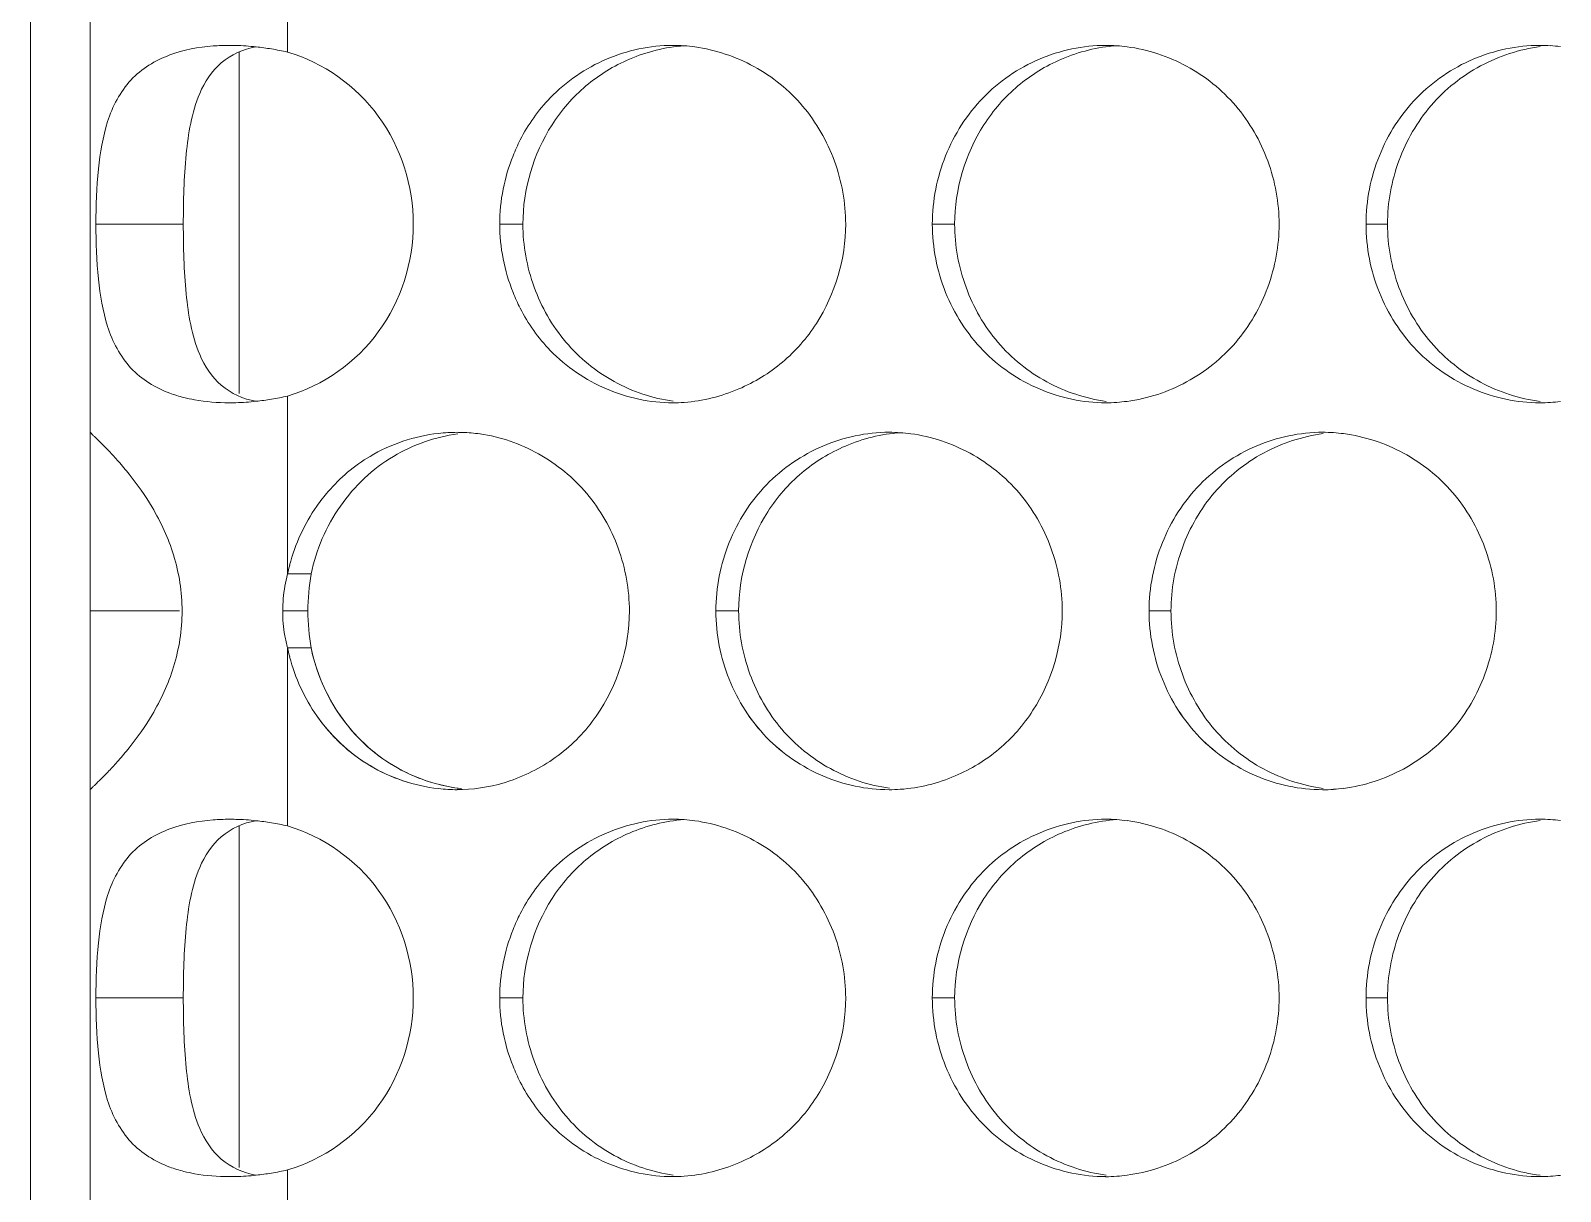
# Model space of a CAD drawing. Header units: millimetres. Extents: x 1177 to 4147, y 93 to 2194.
# Drawn here: x 1597.49 to 1623.17, y 1726.08 to 1745.56 of the extents above; entities that cross this region are included whole.
import ezdxf

# ---------------------------------------------------------------- set-up
doc = ezdxf.new("R2010")
doc.units = ezdxf.units.MM
doc.header["$LTSCALE"] = 0.1
doc.layers.get('0').update_dxf_attribs({"lineweight": 13})
doc.layers.add('标注', color=251, linetype='Continuous', lineweight=9)

msp = doc.modelspace()

# ---------------------------------------------------------------- linework, layer by layer
for p, q in [((1597.49, 1344.895), (1597.49, 1918.895)), ((1598.49, 1647.885), (1598.49, 1875.712)), ((1601.804, 1745.2), (1601.804, 1748.187)), ((1601.804, 1745.2), (1601.804, 1748.187)), ((1601.804, 1736.438), (1601.804, 1739.426)), ((1601.804, 1736.439), (1601.804, 1739.426)), ((1601.804, 1732.21), (1601.804, 1735.197)), ((1601.804, 1732.21), (1601.804, 1735.197)), ((1601.804, 1723.449), (1601.804, 1726.436)), ((1601.804, 1723.449), (1601.804, 1726.435))]:
    msp.add_line(p, q)
at = {"layer": '标注'}
for p, q in [((1598.49, 1738.818), (1598.49, 1745.808)), ((1600.99, 1745.2), (1600.99, 1739.467)), ((1600.054, 1742.313), (1598.586, 1742.313)), ((1605.754, 1742.313), (1605.365, 1742.313)), ((1605.754, 1742.313), (1605.365, 1742.313)), ((1613.002, 1742.313), (1612.627, 1742.313)), ((1620.268, 1742.313), (1619.907, 1742.313)), ((1598.49, 1738.818), (1598.49, 1732.818)), ((1602.199, 1736.439), (1601.804, 1736.439)), ((1602.199, 1736.439), (1601.804, 1736.439)), ((1599.99, 1735.818), (1598.49, 1735.818)), ((1599.99, 1735.818), (1598.49, 1735.818)), ((1602.145, 1735.818), (1601.723, 1735.818)), ((1602.145, 1735.818), (1601.723, 1735.818)), ((1609.376, 1735.818), (1608.994, 1735.818)), ((1609.376, 1735.818), (1608.994, 1735.818)), ((1616.633, 1735.818), (1616.265, 1735.818)), ((1616.633, 1735.818), (1616.265, 1735.818)), ((1602.199, 1735.197), (1601.804, 1735.197)), ((1602.199, 1735.197), (1601.804, 1735.197)), ((1598.49, 1725.827), (1598.49, 1732.818)), ((1600.99, 1732.21), (1600.99, 1726.477)), ((1600.054, 1729.323), (1598.586, 1729.323)), ((1605.754, 1729.323), (1605.365, 1729.323)), ((1605.754, 1729.323), (1605.365, 1729.323)), ((1613.002, 1729.323), (1612.627, 1729.323)), ((1620.268, 1729.323), (1619.907, 1729.323))]:
    msp.add_line(p, q, dxfattribs=at)
for centre, radius, start, end in [((1600.787, 1740.745), 4.569, 80.5968, 83.849), ((1600.764, 1740.604), 4.712, 77.2525, 80.6025), ((1608.267, 1742.623), 2.69, 85.8545, 89.9907), ((1608.267, 1742.623), 2.69, 85.8545, 89.9907), ((1608.263, 1742.559), 2.754, 82.091, 85.8551), ((1608.263, 1742.559), 2.754, 82.091, 85.8551), ((1615.536, 1742.611), 2.702, 86.0214, 89.9914), ((1615.532, 1742.55), 2.763, 82.4057, 86.0221), ((1622.823, 1742.6), 2.713, 86.1865, 89.9921), ((1622.819, 1742.541), 2.773, 82.7173, 86.1871), ((1600.787, 1743.881), 4.569, 276.151, 279.4032), ((1600.764, 1744.022), 4.712, 279.3975, 282.7475), ((1608.267, 1742.003), 2.69, 270.0093, 274.1455), ((1608.267, 1742.003), 2.69, 270.0093, 274.1455), ((1615.536, 1742.015), 2.702, 270.0086, 273.9786), ((1615.532, 1742.076), 2.763, 273.9779, 277.5943), ((1622.823, 1742.026), 2.713, 270.0079, 273.8135), ((1622.819, 1742.086), 2.773, 273.8129, 277.2827), ((1604.65, 1736.015), 2.802, 90.0177, 96.4449), ((1604.65, 1736.015), 2.802, 90.0177, 96.4449), ((1604.649, 1736.07), 2.747, 88.1301, 90.0018), ((1604.649, 1736.07), 2.747, 88.1301, 90.0018), ((1604.651, 1736.115), 2.702, 81.8471, 88.1347), ((1604.651, 1736.115), 2.702, 81.8471, 88.1347), ((1611.9, 1736.122), 2.696, 85.9382, 89.991), ((1611.9, 1736.122), 2.696, 85.9382, 89.991), ((1611.895, 1736.059), 2.759, 82.2487, 85.9388), ((1611.895, 1736.059), 2.759, 82.2487, 85.9388), ((1619.177, 1736.11), 2.708, 86.1042, 89.9918), ((1619.177, 1736.11), 2.708, 86.1042, 89.9918), ((1619.173, 1736.05), 2.768, 82.5618, 86.1048), ((1619.173, 1736.05), 2.768, 82.5618, 86.1048), ((1604.723, 1735.842), 2.979, 165.4586, 168.4449), ((1604.723, 1735.842), 2.979, 165.4586, 168.4449), ((1604.167, 1735.815), 2.444, 165.1989, 175.0623), ((1604.167, 1735.815), 2.444, 165.1989, 175.0623), ((1605.733, 1735.819), 3.588, 170.0517, 180.0201), ((1605.733, 1735.819), 3.588, 170.0517, 180.0201), ((1604.141, 1735.818), 2.418, 175.0848, 179.9974), ((1604.141, 1735.818), 2.418, 175.0848, 179.9974), ((1604.15, 1735.819), 2.428, 180.0174, 189.8517), ((1604.15, 1735.819), 2.428, 180.0174, 189.8517), ((1605.733, 1735.817), 3.588, 179.9799, 189.9483), ((1605.733, 1735.817), 3.588, 179.9799, 189.9483), ((1604.173, 1735.823), 2.451, 189.8577, 194.7995), ((1604.173, 1735.823), 2.451, 189.8577, 194.7995), ((1604.723, 1735.794), 2.979, 191.5551, 194.5414), ((1604.723, 1735.794), 2.979, 191.5551, 194.5414), ((1604.65, 1735.62), 2.802, 263.5551, 269.9823), ((1604.65, 1735.62), 2.802, 263.5551, 269.9823), ((1604.649, 1735.566), 2.747, 269.9982, 271.8699), ((1604.649, 1735.566), 2.747, 269.9982, 271.8699), ((1611.9, 1735.514), 2.696, 270.009, 274.0618), ((1611.9, 1735.514), 2.696, 270.009, 274.0618), ((1619.177, 1735.525), 2.708, 270.0082, 273.8958), ((1619.177, 1735.525), 2.708, 270.0082, 273.8958), ((1619.173, 1735.586), 2.768, 273.8952, 277.4382), ((1619.173, 1735.586), 2.768, 273.8952, 277.4382), ((1600.787, 1727.755), 4.569, 80.5968, 83.849), ((1600.764, 1727.614), 4.712, 77.2525, 80.6025), ((1608.267, 1729.633), 2.69, 85.8545, 89.9907), ((1608.267, 1729.633), 2.69, 85.8545, 89.9907), ((1608.263, 1729.569), 2.754, 82.091, 85.8551), ((1608.263, 1729.569), 2.754, 82.091, 85.8551), ((1615.536, 1729.621), 2.702, 86.0214, 89.9914), ((1615.532, 1729.559), 2.763, 82.4057, 86.0221), ((1622.823, 1729.61), 2.713, 86.1865, 89.9921), ((1622.819, 1729.55), 2.773, 82.7173, 86.1871), ((1600.787, 1730.89), 4.569, 276.151, 279.4032), ((1600.764, 1731.031), 4.712, 279.3975, 282.7475), ((1608.267, 1729.013), 2.69, 270.0093, 274.1455), ((1608.267, 1729.013), 2.69, 270.0093, 274.1455), ((1615.536, 1729.024), 2.702, 270.0086, 273.9786), ((1615.532, 1729.086), 2.763, 273.9779, 277.5943), ((1622.823, 1729.036), 2.713, 270.0079, 273.8135), ((1622.819, 1729.095), 2.773, 273.8129, 277.2827)]:
    msp.add_arc(centre, radius, start, end, dxfattribs=at)
msp.add_spline([(2027.49, 1819.182), (1864.296, 1806.369), (1766.772, 1737.15), (1658.757, 1615.796), (1597.49, 1595.163)], degree=3, dxfattribs=at)
for points, knots in [([(1600.826, 1745.313), (1600.735, 1745.313), (1600.397, 1745.301), (1600.058, 1745.238), (1599.826, 1745.151)], [0, 0, 0, 0, 0.267795, 1, 1, 1, 1]), ([(1601.27, 1745.288), (1601.061, 1745.25), (1600.65, 1745.069), (1600.412, 1744.696), (1600.329, 1744.503)], [0, 0, 0, 0, 0.503158, 1, 1, 1, 1]), ([(1601.276, 1745.288), (1601.163, 1745.3), (1601.013, 1745.311), (1600.863, 1745.313), (1600.826, 1745.313)], [0, 0, 0, 0, 0.755047, 1, 1, 1, 1]), ([(1611.173, 1742.313), (1611.173, 1742.671), (1611.042, 1743.389), (1610.504, 1744.332), (1609.667, 1745.012), (1608.987, 1745.239), (1608.642, 1745.287)], [0, 0, 0, 0, 0.253482, 0.504988, 0.753424, 1, 1, 1, 1]), ([(1611.173, 1742.313), (1611.173, 1742.671), (1611.042, 1743.389), (1610.504, 1744.332), (1609.667, 1745.012), (1608.987, 1745.239), (1608.642, 1745.287)], [0, 0, 0, 0, 0.253482, 0.504988, 0.753424, 1, 1, 1, 1]), ([(1618.449, 1742.313), (1618.449, 1742.672), (1618.316, 1743.393), (1617.773, 1744.339), (1616.929, 1745.018), (1616.244, 1745.243), (1615.897, 1745.289)], [0, 0, 0, 0, 0.253244, 0.50463, 0.753161, 1, 1, 1, 1]), ([(1622.832, 1745.291), (1622.484, 1745.246), (1621.796, 1745.023), (1620.947, 1744.344), (1620.401, 1743.396), (1620.268, 1742.673), (1620.268, 1742.313)], [0, 0, 0, 0, 0.246854, 0.49534, 0.746704, 1, 1, 1, 1]), ([(1599.826, 1745.151), (1599.583, 1745.062), (1599.114, 1744.775), (1598.865, 1744.286), (1598.783, 1744.032)], [0, 0, 0, 0, 0.492021, 1, 1, 1, 1]), ([(1603.915, 1742.313), (1603.915, 1742.947), (1603.512, 1744.24), (1602.401, 1745.026), (1601.804, 1745.2)], [0, 0, 0, 0, 0.504977, 1, 1, 1, 1]), ([(1607.544, 1745.082), (1607.281, 1744.969), (1606.782, 1744.663), (1606.016, 1743.784), (1605.754, 1742.892), (1605.754, 1742.313)], [0, 0, 0, 0, 0.248013, 0.497923, 1, 1, 1, 1]), ([(1607.544, 1745.082), (1607.281, 1744.969), (1606.782, 1744.663), (1606.016, 1743.784), (1605.754, 1742.892), (1605.754, 1742.313)], [0, 0, 0, 0, 0.248013, 0.497923, 1, 1, 1, 1]), ([(1614.797, 1745.082), (1614.533, 1744.969), (1614.033, 1744.663), (1613.266, 1743.785), (1613.002, 1742.892), (1613.002, 1742.313)], [0, 0, 0, 0, 0.248254, 0.498229, 1, 1, 1, 1]), ([(1600.329, 1744.503), (1600.192, 1744.183), (1600.075, 1743.439), (1600.054, 1742.704), (1600.054, 1742.313)], [0, 0, 0, 0, 0.47064, 1, 1, 1, 1]), ([(1606.214, 1744.434), (1606.013, 1744.226), (1605.785, 1743.903), (1605.625, 1743.551), (1605.589, 1743.46)], [0, 0, 0, 0, 0.747989, 1, 1, 1, 1]), ([(1606.214, 1744.434), (1606.013, 1744.226), (1605.785, 1743.903), (1605.625, 1743.551), (1605.589, 1743.46)], [0, 0, 0, 0, 0.747989, 1, 1, 1, 1]), ([(1598.783, 1744.032), (1598.701, 1743.776), (1598.607, 1743.2), (1598.586, 1742.622), (1598.586, 1742.313)], [0, 0, 0, 0, 0.466285, 1, 1, 1, 1]), ([(1598.586, 1742.313), (1598.586, 1742.004), (1598.607, 1741.426), (1598.701, 1740.85), (1598.783, 1740.594)], [0, 0, 0, 0, 0.533715, 1, 1, 1, 1]), ([(1600.054, 1742.313), (1600.054, 1741.922), (1600.075, 1741.187), (1600.192, 1740.443), (1600.329, 1740.123)], [0, 0, 0, 0, 0.52936, 1, 1, 1, 1]), ([(1601.804, 1739.426), (1602.401, 1739.6), (1603.512, 1740.387), (1603.915, 1741.679), (1603.915, 1742.313)], [0, 0, 0, 0, 0.495023, 1, 1, 1, 1]), ([(1605.754, 1742.313), (1605.754, 1741.955), (1605.885, 1741.238), (1606.42, 1740.294), (1607.254, 1739.615), (1607.933, 1739.387), (1608.277, 1739.339)], [0, 0, 0, 0, 0.253771, 0.505372, 0.753666, 1, 1, 1, 1]), ([(1605.754, 1742.313), (1605.754, 1741.955), (1605.885, 1741.238), (1606.42, 1740.294), (1607.254, 1739.615), (1607.933, 1739.387), (1608.277, 1739.339)], [0, 0, 0, 0, 0.253771, 0.505372, 0.753666, 1, 1, 1, 1]), ([(1609.378, 1739.545), (1609.642, 1739.658), (1610.142, 1739.963), (1610.909, 1740.842), (1611.173, 1741.734), (1611.173, 1742.313)], [0, 0, 0, 0, 0.248275, 0.498285, 1, 1, 1, 1]), ([(1609.378, 1739.545), (1609.642, 1739.658), (1610.142, 1739.963), (1610.909, 1740.842), (1611.173, 1741.734), (1611.173, 1742.313)], [0, 0, 0, 0, 0.248275, 0.498285, 1, 1, 1, 1]), ([(1613.002, 1742.313), (1613.002, 1741.954), (1613.134, 1741.234), (1613.675, 1740.288), (1614.516, 1739.609), (1615.2, 1739.384), (1615.546, 1739.337)], [0, 0, 0, 0, 0.253529, 0.50501, 0.753401, 1, 1, 1, 1]), ([(1615.897, 1739.337), (1616.244, 1739.383), (1616.929, 1739.608), (1617.773, 1740.287), (1618.316, 1741.233), (1618.449, 1741.954), (1618.449, 1742.313)], [0, 0, 0, 0, 0.246839, 0.49537, 0.746756, 1, 1, 1, 1]), ([(1620.268, 1742.313), (1620.268, 1741.953), (1620.401, 1741.23), (1620.947, 1740.282), (1621.796, 1739.603), (1622.484, 1739.38), (1622.832, 1739.335)], [0, 0, 0, 0, 0.253296, 0.50466, 0.753146, 1, 1, 1, 1]), ([(1605.589, 1741.166), (1605.625, 1741.075), (1605.785, 1740.723), (1606.013, 1740.4), (1606.214, 1740.192)], [0, 0, 0, 0, 0.252011, 1, 1, 1, 1]), ([(1605.589, 1741.166), (1605.625, 1741.075), (1605.785, 1740.723), (1606.013, 1740.4), (1606.214, 1740.192)], [0, 0, 0, 0, 0.252011, 1, 1, 1, 1]), ([(1598.783, 1740.594), (1598.865, 1740.34), (1599.114, 1739.851), (1599.583, 1739.564), (1599.826, 1739.475)], [0, 0, 0, 0, 0.507979, 1, 1, 1, 1]), ([(1600.329, 1740.123), (1600.412, 1739.93), (1600.65, 1739.558), (1601.061, 1739.376), (1601.27, 1739.338)], [0, 0, 0, 0, 0.496842, 1, 1, 1, 1]), ([(1600.063, 1739.401), (1600.122, 1739.386), (1600.373, 1739.333), (1600.631, 1739.313), (1600.826, 1739.313)], [0, 0, 0, 0, 0.237726, 1, 1, 1, 1]), ([(1600.826, 1739.313), (1600.863, 1739.313), (1601.013, 1739.315), (1601.163, 1739.326), (1601.276, 1739.338)], [0, 0, 0, 0, 0.244953, 1, 1, 1, 1]), ([(1599.529, 1737.561), (1599.415, 1737.754), (1599.231, 1738.016), (1598.975, 1738.319), (1598.816, 1738.493), (1598.684, 1738.628), (1598.593, 1738.716), (1598.54, 1738.768), (1598.513, 1738.792), (1598.501, 1738.809), (1598.49, 1738.815), (1598.49, 1738.818)], [0, 0, 0, 0, 0.411334, 0.583273, 0.72846, 0.84462, 0.929419, 0.959592, 0.981476, 0.994971, 1, 1, 1, 1]), ([(1599.529, 1737.561), (1599.415, 1737.754), (1599.231, 1738.016), (1598.975, 1738.319), (1598.816, 1738.493), (1598.684, 1738.628), (1598.593, 1738.716), (1598.54, 1738.768), (1598.513, 1738.792), (1598.501, 1738.809), (1598.49, 1738.815), (1598.49, 1738.818)], [0, 0, 0, 0, 0.411334, 0.583273, 0.72846, 0.84462, 0.929419, 0.959592, 0.981476, 0.994971, 1, 1, 1, 1]), ([(1607.542, 1735.818), (1607.542, 1736.174), (1607.413, 1736.889), (1606.879, 1737.829), (1606.051, 1738.508), (1605.377, 1738.741), (1605.034, 1738.79)], [0, 0, 0, 0, 0.253589, 0.505104, 0.753724, 1, 1, 1, 1]), ([(1607.542, 1735.818), (1607.542, 1736.174), (1607.413, 1736.889), (1606.879, 1737.829), (1606.051, 1738.508), (1605.377, 1738.741), (1605.034, 1738.79)], [0, 0, 0, 0, 0.253589, 0.505104, 0.753724, 1, 1, 1, 1]), ([(1611.168, 1738.587), (1610.905, 1738.474), (1610.405, 1738.168), (1609.639, 1737.289), (1609.376, 1736.397), (1609.376, 1735.818)], [0, 0, 0, 0, 0.248135, 0.498077, 1, 1, 1, 1]), ([(1611.168, 1738.587), (1610.905, 1738.474), (1610.405, 1738.168), (1609.639, 1737.289), (1609.376, 1736.397), (1609.376, 1735.818)], [0, 0, 0, 0, 0.248135, 0.498077, 1, 1, 1, 1]), ([(1614.809, 1735.818), (1614.809, 1736.177), (1614.677, 1736.896), (1614.136, 1737.84), (1613.296, 1738.52), (1612.613, 1738.746), (1612.267, 1738.793)], [0, 0, 0, 0, 0.253362, 0.504807, 0.753291, 1, 1, 1, 1]), ([(1614.809, 1735.818), (1614.809, 1736.177), (1614.677, 1736.896), (1614.136, 1737.84), (1613.296, 1738.52), (1612.613, 1738.746), (1612.267, 1738.793)], [0, 0, 0, 0, 0.253362, 0.504807, 0.753291, 1, 1, 1, 1]), ([(1619.187, 1738.795), (1618.839, 1738.749), (1618.154, 1738.525), (1617.309, 1737.846), (1616.766, 1736.899), (1616.633, 1736.178), (1616.633, 1735.818)], [0, 0, 0, 0, 0.246727, 0.495166, 0.746588, 1, 1, 1, 1]), ([(1619.187, 1738.795), (1618.839, 1738.749), (1618.154, 1738.525), (1617.309, 1737.846), (1616.766, 1736.899), (1616.633, 1736.178), (1616.633, 1735.818)], [0, 0, 0, 0, 0.246727, 0.495166, 0.746588, 1, 1, 1, 1]), ([(1622.094, 1735.818), (1622.094, 1736.178), (1621.96, 1736.9), (1621.415, 1737.847), (1620.567, 1738.525), (1619.88, 1738.749), (1619.532, 1738.795)], [0, 0, 0, 0, 0.253127, 0.504455, 0.753033, 1, 1, 1, 1]), ([(1622.094, 1735.818), (1622.094, 1736.178), (1621.96, 1736.9), (1621.415, 1737.847), (1620.567, 1738.525), (1619.88, 1738.749), (1619.532, 1738.795)], [0, 0, 0, 0, 0.253127, 0.504455, 0.753033, 1, 1, 1, 1]), ([(1603.581, 1738.414), (1603.231, 1738.206), (1602.616, 1737.622), (1602.282, 1736.844), (1602.199, 1736.439)], [0, 0, 0, 0, 0.496153, 1, 1, 1, 1]), ([(1603.581, 1738.414), (1603.231, 1738.206), (1602.616, 1737.622), (1602.282, 1736.844), (1602.199, 1736.439)], [0, 0, 0, 0, 0.496153, 1, 1, 1, 1]), ([(1603.188, 1738.414), (1602.924, 1738.257), (1602.605, 1737.986), (1602.353, 1737.662), (1602.294, 1737.577)], [0, 0, 0, 0, 0.747671, 1, 1, 1, 1]), ([(1603.188, 1738.414), (1602.924, 1738.257), (1602.605, 1737.986), (1602.353, 1737.662), (1602.294, 1737.577)], [0, 0, 0, 0, 0.747671, 1, 1, 1, 1]), ([(1600.034, 1735.818), (1600.034, 1736.135), (1599.936, 1736.749), (1599.678, 1737.309), (1599.529, 1737.561)], [0, 0, 0, 0, 0.519273, 1, 1, 1, 1]), ([(1600.034, 1735.818), (1600.034, 1736.135), (1599.936, 1736.749), (1599.678, 1737.309), (1599.529, 1737.561)], [0, 0, 0, 0, 0.519273, 1, 1, 1, 1]), ([(1599.529, 1734.074), (1599.678, 1734.327), (1599.936, 1734.887), (1600.034, 1735.501), (1600.034, 1735.818)], [0, 0, 0, 0, 0.480727, 1, 1, 1, 1]), ([(1599.529, 1734.074), (1599.678, 1734.327), (1599.936, 1734.887), (1600.034, 1735.501), (1600.034, 1735.818)], [0, 0, 0, 0, 0.480727, 1, 1, 1, 1]), ([(1605.535, 1732.966), (1605.824, 1733.064), (1606.377, 1733.356), (1607.244, 1734.247), (1607.542, 1735.202), (1607.542, 1735.818)], [0, 0, 0, 0, 0.248219, 0.498355, 1, 1, 1, 1]), ([(1605.535, 1732.966), (1605.824, 1733.064), (1606.377, 1733.356), (1607.244, 1734.247), (1607.542, 1735.202), (1607.542, 1735.818)], [0, 0, 0, 0, 0.248219, 0.498355, 1, 1, 1, 1]), ([(1609.376, 1735.818), (1609.376, 1735.459), (1609.507, 1734.74), (1610.045, 1733.796), (1610.883, 1733.117), (1611.564, 1732.89), (1611.909, 1732.843)], [0, 0, 0, 0, 0.253649, 0.50519, 0.753532, 1, 1, 1, 1]), ([(1609.376, 1735.818), (1609.376, 1735.459), (1609.507, 1734.74), (1610.045, 1733.796), (1610.883, 1733.117), (1611.564, 1732.89), (1611.909, 1732.843)], [0, 0, 0, 0, 0.253649, 0.50519, 0.753532, 1, 1, 1, 1]), ([(1613.012, 1733.05), (1613.275, 1733.162), (1613.776, 1733.468), (1614.545, 1734.346), (1614.809, 1735.239), (1614.809, 1735.818)], [0, 0, 0, 0, 0.248395, 0.498438, 1, 1, 1, 1]), ([(1613.012, 1733.05), (1613.275, 1733.162), (1613.776, 1733.468), (1614.545, 1734.346), (1614.809, 1735.239), (1614.809, 1735.818)], [0, 0, 0, 0, 0.248395, 0.498438, 1, 1, 1, 1]), ([(1616.633, 1735.818), (1616.633, 1735.458), (1616.766, 1734.736), (1617.309, 1733.79), (1618.154, 1733.111), (1618.839, 1732.887), (1619.187, 1732.841)], [0, 0, 0, 0, 0.253412, 0.504834, 0.753273, 1, 1, 1, 1]), ([(1616.633, 1735.818), (1616.633, 1735.458), (1616.766, 1734.736), (1617.309, 1733.79), (1618.154, 1733.111), (1618.839, 1732.887), (1619.187, 1732.841)], [0, 0, 0, 0, 0.253412, 0.504834, 0.753273, 1, 1, 1, 1]), ([(1619.532, 1732.841), (1619.88, 1732.886), (1620.567, 1733.11), (1621.415, 1733.789), (1621.96, 1734.736), (1622.094, 1735.458), (1622.094, 1735.818)], [0, 0, 0, 0, 0.246967, 0.495545, 0.746873, 1, 1, 1, 1]), ([(1619.532, 1732.841), (1619.88, 1732.886), (1620.567, 1733.11), (1621.415, 1733.789), (1621.96, 1734.736), (1622.094, 1735.458), (1622.094, 1735.818)], [0, 0, 0, 0, 0.246967, 0.495545, 0.746873, 1, 1, 1, 1]), ([(1602.199, 1735.197), (1602.322, 1734.596), (1602.801, 1733.724), (1603.828, 1733.037), (1604.425, 1732.87), (1604.726, 1732.836)], [0, 0, 0, 0, 0.502195, 0.75184, 1, 1, 1, 1]), ([(1602.199, 1735.197), (1602.282, 1734.792), (1602.616, 1734.014), (1603.231, 1733.43), (1603.581, 1733.222)], [0, 0, 0, 0, 0.503847, 1, 1, 1, 1]), ([(1609.218, 1734.671), (1609.362, 1734.312), (1609.783, 1733.644), (1610.438, 1733.2), (1610.789, 1733.05)], [0, 0, 0, 0, 0.502933, 1, 1, 1, 1]), ([(1616.489, 1734.671), (1616.633, 1734.312), (1617.056, 1733.643), (1617.712, 1733.2), (1618.064, 1733.05)], [0, 0, 0, 0, 0.5027, 1, 1, 1, 1]), ([(1598.49, 1732.818), (1598.49, 1732.821), (1598.501, 1732.827), (1598.513, 1732.843), (1598.54, 1732.868), (1598.593, 1732.92), (1598.684, 1733.008), (1598.816, 1733.143), (1598.975, 1733.317), (1599.231, 1733.62), (1599.415, 1733.881), (1599.529, 1734.074)], [0, 0, 0, 0, 0.005029, 0.018524, 0.040408, 0.070581, 0.15538, 0.27154, 0.416727, 0.588666, 1, 1, 1, 1]), ([(1598.49, 1732.818), (1598.49, 1732.821), (1598.501, 1732.827), (1598.513, 1732.843), (1598.54, 1732.868), (1598.593, 1732.92), (1598.684, 1733.008), (1598.816, 1733.143), (1598.975, 1733.317), (1599.231, 1733.62), (1599.415, 1733.881), (1599.529, 1734.074)], [0, 0, 0, 0, 0.005029, 0.018524, 0.040408, 0.070581, 0.15538, 0.27154, 0.416727, 0.588666, 1, 1, 1, 1]), ([(1602.294, 1734.058), (1602.528, 1733.724), (1603.137, 1733.146), (1603.934, 1732.881), (1604.336, 1732.836)], [0, 0, 0, 0, 0.502556, 1, 1, 1, 1]), ([(1602.294, 1734.058), (1602.353, 1733.974), (1602.605, 1733.65), (1602.924, 1733.378), (1603.188, 1733.222)], [0, 0, 0, 0, 0.252329, 1, 1, 1, 1]), ([(1599.826, 1732.161), (1599.583, 1732.071), (1599.114, 1731.784), (1598.865, 1731.296), (1598.783, 1731.042)], [0, 0, 0, 0, 0.492021, 1, 1, 1, 1]), ([(1600.826, 1732.322), (1600.735, 1732.322), (1600.397, 1732.31), (1600.058, 1732.247), (1599.826, 1732.161)], [0, 0, 0, 0, 0.267795, 1, 1, 1, 1]), ([(1601.27, 1732.298), (1601.061, 1732.26), (1600.65, 1732.078), (1600.412, 1731.705), (1600.329, 1731.512)], [0, 0, 0, 0, 0.503158, 1, 1, 1, 1]), ([(1601.276, 1732.298), (1601.163, 1732.31), (1601.013, 1732.32), (1600.863, 1732.322), (1600.826, 1732.322)], [0, 0, 0, 0, 0.755047, 1, 1, 1, 1]), ([(1603.915, 1729.323), (1603.915, 1729.957), (1603.512, 1731.249), (1602.401, 1732.035), (1601.804, 1732.21)], [0, 0, 0, 0, 0.504977, 1, 1, 1, 1]), ([(1611.173, 1729.323), (1611.173, 1729.681), (1611.042, 1730.399), (1610.504, 1731.342), (1609.667, 1732.021), (1608.987, 1732.249), (1608.642, 1732.297)], [0, 0, 0, 0, 0.253482, 0.504988, 0.753424, 1, 1, 1, 1]), ([(1611.173, 1729.323), (1611.173, 1729.681), (1611.042, 1730.399), (1610.504, 1731.342), (1609.667, 1732.021), (1608.987, 1732.249), (1608.642, 1732.297)], [0, 0, 0, 0, 0.253482, 0.504988, 0.753424, 1, 1, 1, 1]), ([(1618.449, 1729.323), (1618.449, 1729.682), (1618.316, 1730.403), (1617.773, 1731.348), (1616.929, 1732.027), (1616.244, 1732.252), (1615.897, 1732.299)], [0, 0, 0, 0, 0.253244, 0.50463, 0.753161, 1, 1, 1, 1]), ([(1622.832, 1732.3), (1622.484, 1732.256), (1621.796, 1732.033), (1620.947, 1731.354), (1620.401, 1730.406), (1620.268, 1729.683), (1620.268, 1729.323)], [0, 0, 0, 0, 0.246854, 0.49534, 0.746704, 1, 1, 1, 1]), ([(1607.544, 1732.091), (1607.281, 1731.979), (1606.782, 1731.673), (1606.016, 1730.794), (1605.754, 1729.902), (1605.754, 1729.323)], [0, 0, 0, 0, 0.248013, 0.497923, 1, 1, 1, 1]), ([(1607.544, 1732.091), (1607.281, 1731.979), (1606.782, 1731.673), (1606.016, 1730.794), (1605.754, 1729.902), (1605.754, 1729.323)], [0, 0, 0, 0, 0.248013, 0.497923, 1, 1, 1, 1]), ([(1614.797, 1732.091), (1614.533, 1731.979), (1614.033, 1731.673), (1613.266, 1730.794), (1613.002, 1729.902), (1613.002, 1729.323)], [0, 0, 0, 0, 0.248254, 0.498229, 1, 1, 1, 1]), ([(1600.329, 1731.512), (1600.192, 1731.193), (1600.075, 1730.449), (1600.054, 1729.714), (1600.054, 1729.323)], [0, 0, 0, 0, 0.47064, 1, 1, 1, 1]), ([(1606.214, 1731.443), (1606.013, 1731.235), (1605.785, 1730.913), (1605.625, 1730.56), (1605.589, 1730.47)], [0, 0, 0, 0, 0.747989, 1, 1, 1, 1]), ([(1606.214, 1731.443), (1606.013, 1731.235), (1605.785, 1730.913), (1605.625, 1730.56), (1605.589, 1730.47)], [0, 0, 0, 0, 0.747989, 1, 1, 1, 1]), ([(1598.783, 1731.042), (1598.701, 1730.785), (1598.607, 1730.209), (1598.586, 1729.631), (1598.586, 1729.323)], [0, 0, 0, 0, 0.466285, 1, 1, 1, 1]), ([(1598.586, 1729.323), (1598.586, 1729.014), (1598.607, 1728.436), (1598.701, 1727.86), (1598.783, 1727.603)], [0, 0, 0, 0, 0.533715, 1, 1, 1, 1]), ([(1600.054, 1729.323), (1600.054, 1728.932), (1600.075, 1728.197), (1600.192, 1727.453), (1600.329, 1727.133)], [0, 0, 0, 0, 0.52936, 1, 1, 1, 1]), ([(1601.804, 1726.435), (1602.401, 1726.61), (1603.512, 1727.396), (1603.915, 1728.688), (1603.915, 1729.323)], [0, 0, 0, 0, 0.495023, 1, 1, 1, 1]), ([(1605.754, 1729.323), (1605.754, 1728.965), (1605.885, 1728.247), (1606.42, 1727.304), (1607.254, 1726.624), (1607.933, 1726.397), (1608.277, 1726.349)], [0, 0, 0, 0, 0.253771, 0.505372, 0.753666, 1, 1, 1, 1]), ([(1605.754, 1729.323), (1605.754, 1728.965), (1605.885, 1728.247), (1606.42, 1727.304), (1607.254, 1726.624), (1607.933, 1726.397), (1608.277, 1726.349)], [0, 0, 0, 0, 0.253771, 0.505372, 0.753666, 1, 1, 1, 1]), ([(1609.378, 1726.554), (1609.642, 1726.667), (1610.142, 1726.973), (1610.909, 1727.851), (1611.173, 1728.743), (1611.173, 1729.323)], [0, 0, 0, 0, 0.248275, 0.498285, 1, 1, 1, 1]), ([(1609.378, 1726.554), (1609.642, 1726.667), (1610.142, 1726.973), (1610.909, 1727.851), (1611.173, 1728.743), (1611.173, 1729.323)], [0, 0, 0, 0, 0.248275, 0.498285, 1, 1, 1, 1]), ([(1613.002, 1729.323), (1613.002, 1728.963), (1613.134, 1728.243), (1613.675, 1727.298), (1614.516, 1726.618), (1615.2, 1726.393), (1615.546, 1726.347)], [0, 0, 0, 0, 0.253529, 0.50501, 0.753401, 1, 1, 1, 1]), ([(1615.897, 1726.347), (1616.244, 1726.393), (1616.929, 1726.618), (1617.773, 1727.297), (1618.316, 1728.243), (1618.449, 1728.963), (1618.449, 1729.323)], [0, 0, 0, 0, 0.246839, 0.49537, 0.746756, 1, 1, 1, 1]), ([(1620.268, 1729.323), (1620.268, 1728.962), (1620.401, 1728.239), (1620.947, 1727.291), (1621.796, 1726.613), (1622.484, 1726.39), (1622.832, 1726.345)], [0, 0, 0, 0, 0.253296, 0.50466, 0.753146, 1, 1, 1, 1]), ([(1605.589, 1728.175), (1605.625, 1728.085), (1605.785, 1727.733), (1606.013, 1727.41), (1606.214, 1727.202)], [0, 0, 0, 0, 0.252011, 1, 1, 1, 1]), ([(1605.589, 1728.175), (1605.625, 1728.085), (1605.785, 1727.733), (1606.013, 1727.41), (1606.214, 1727.202)], [0, 0, 0, 0, 0.252011, 1, 1, 1, 1]), ([(1598.783, 1727.603), (1598.865, 1727.349), (1599.114, 1726.861), (1599.583, 1726.574), (1599.826, 1726.484)], [0, 0, 0, 0, 0.507979, 1, 1, 1, 1]), ([(1600.329, 1727.133), (1600.412, 1726.94), (1600.65, 1726.567), (1601.061, 1726.385), (1601.27, 1726.347)], [0, 0, 0, 0, 0.496842, 1, 1, 1, 1]), ([(1600.063, 1726.411), (1600.122, 1726.396), (1600.373, 1726.342), (1600.631, 1726.323), (1600.826, 1726.323)], [0, 0, 0, 0, 0.237726, 1, 1, 1, 1]), ([(1600.826, 1726.323), (1600.863, 1726.323), (1601.013, 1726.325), (1601.163, 1726.335), (1601.276, 1726.347)], [0, 0, 0, 0, 0.244953, 1, 1, 1, 1])]:
    msp.add_open_spline(points, degree=3, knots=knots, dxfattribs=at)
for points in [[(1608.268, 1745.313), (1607.89, 1745.313), (1607.505, 1745.23), (1607.158, 1745.081)], [(1608.268, 1745.313), (1607.89, 1745.313), (1607.505, 1745.23), (1607.158, 1745.081)], [(1608.457, 1745.306), (1608.145, 1745.283), (1607.832, 1745.205), (1607.544, 1745.082)], [(1608.457, 1745.306), (1608.145, 1745.283), (1607.832, 1745.205), (1607.544, 1745.082)], [(1615.537, 1745.313), (1615.158, 1745.313), (1614.772, 1745.23), (1614.424, 1745.081)], [(1615.72, 1745.307), (1615.404, 1745.285), (1615.088, 1745.206), (1614.797, 1745.082)], [(1622.823, 1745.313), (1622.443, 1745.313), (1622.057, 1745.23), (1621.708, 1745.081)], [(1607.158, 1745.081), (1606.807, 1744.931), (1606.479, 1744.708), (1606.214, 1744.434)], [(1607.158, 1745.081), (1606.807, 1744.931), (1606.479, 1744.708), (1606.214, 1744.434)], [(1614.424, 1745.081), (1614.073, 1744.931), (1613.744, 1744.708), (1613.478, 1744.434)], [(1621.708, 1745.081), (1621.356, 1744.931), (1621.027, 1744.708), (1620.76, 1744.434)], [(1613.478, 1744.434), (1613.21, 1744.157), (1612.995, 1743.818), (1612.851, 1743.46)], [(1620.76, 1744.434), (1620.491, 1744.157), (1620.276, 1743.819), (1620.131, 1743.46)], [(1605.589, 1743.46), (1605.444, 1743.099), (1605.365, 1742.703), (1605.365, 1742.313)], [(1605.589, 1743.46), (1605.444, 1743.099), (1605.365, 1742.703), (1605.365, 1742.313)], [(1612.851, 1743.46), (1612.706, 1743.099), (1612.627, 1742.703), (1612.627, 1742.313)], [(1620.131, 1743.46), (1619.986, 1743.099), (1619.907, 1742.703), (1619.907, 1742.313)], [(1605.365, 1742.313), (1605.365, 1741.923), (1605.444, 1741.527), (1605.589, 1741.166)], [(1605.365, 1742.313), (1605.365, 1741.923), (1605.444, 1741.527), (1605.589, 1741.166)], [(1612.627, 1742.313), (1612.627, 1741.923), (1612.706, 1741.527), (1612.851, 1741.166)], [(1619.907, 1742.313), (1619.907, 1741.923), (1619.986, 1741.527), (1620.131, 1741.166)], [(1612.851, 1741.166), (1612.995, 1740.808), (1613.21, 1740.469), (1613.478, 1740.192)], [(1620.131, 1741.166), (1620.276, 1740.808), (1620.491, 1740.469), (1620.76, 1740.192)], [(1606.214, 1740.192), (1606.479, 1739.918), (1606.807, 1739.695), (1607.158, 1739.545)], [(1606.214, 1740.192), (1606.479, 1739.918), (1606.807, 1739.695), (1607.158, 1739.545)], [(1613.478, 1740.192), (1613.744, 1739.918), (1614.073, 1739.695), (1614.424, 1739.545)], [(1620.76, 1740.192), (1621.027, 1739.918), (1621.356, 1739.695), (1621.708, 1739.545)], [(1599.826, 1739.475), (1599.903, 1739.446), (1599.983, 1739.422), (1600.063, 1739.401)], [(1607.158, 1739.545), (1607.505, 1739.396), (1607.89, 1739.313), (1608.268, 1739.313)], [(1607.158, 1739.545), (1607.505, 1739.396), (1607.89, 1739.313), (1608.268, 1739.313)], [(1608.462, 1739.32), (1608.775, 1739.343), (1609.089, 1739.421), (1609.378, 1739.545)], [(1608.462, 1739.32), (1608.775, 1739.343), (1609.089, 1739.421), (1609.378, 1739.545)], [(1614.424, 1739.545), (1614.772, 1739.396), (1615.158, 1739.313), (1615.537, 1739.313)], [(1621.708, 1739.545), (1622.057, 1739.396), (1622.443, 1739.313), (1622.823, 1739.313)], [(1611.9, 1738.818), (1611.522, 1738.818), (1611.137, 1738.735), (1610.789, 1738.586)], [(1611.9, 1738.818), (1611.522, 1738.818), (1611.137, 1738.735), (1610.789, 1738.586)], [(1612.086, 1738.811), (1611.772, 1738.789), (1611.458, 1738.71), (1611.168, 1738.587)], [(1612.086, 1738.811), (1611.772, 1738.789), (1611.458, 1738.71), (1611.168, 1738.587)], [(1619.178, 1738.818), (1618.799, 1738.818), (1618.413, 1738.735), (1618.064, 1738.586)], [(1619.178, 1738.818), (1618.799, 1738.818), (1618.413, 1738.735), (1618.064, 1738.586)], [(1604.336, 1738.8), (1603.934, 1738.754), (1603.535, 1738.62), (1603.188, 1738.414)], [(1604.336, 1738.8), (1603.934, 1738.754), (1603.535, 1738.62), (1603.188, 1738.414)], [(1604.66, 1738.791), (1604.283, 1738.74), (1603.909, 1738.609), (1603.581, 1738.414)], [(1604.66, 1738.791), (1604.283, 1738.74), (1603.909, 1738.609), (1603.581, 1738.414)], [(1610.789, 1738.586), (1610.438, 1738.436), (1610.11, 1738.213), (1609.844, 1737.938)], [(1610.789, 1738.586), (1610.438, 1738.436), (1610.11, 1738.213), (1609.844, 1737.938)], [(1618.064, 1738.586), (1617.712, 1738.436), (1617.383, 1738.213), (1617.117, 1737.938)], [(1618.064, 1738.586), (1617.712, 1738.436), (1617.383, 1738.213), (1617.117, 1737.938)], [(1609.844, 1737.938), (1609.576, 1737.661), (1609.361, 1737.323), (1609.218, 1736.965)], [(1609.844, 1737.938), (1609.576, 1737.661), (1609.361, 1737.323), (1609.218, 1736.965)], [(1617.117, 1737.938), (1616.848, 1737.662), (1616.633, 1737.323), (1616.489, 1736.965)], [(1617.117, 1737.938), (1616.848, 1737.662), (1616.633, 1737.323), (1616.489, 1736.965)], [(1602.294, 1737.577), (1602.087, 1737.28), (1601.93, 1736.941), (1601.839, 1736.59)], [(1602.294, 1737.577), (1602.087, 1737.28), (1601.93, 1736.941), (1601.839, 1736.59)], [(1609.218, 1736.965), (1609.073, 1736.603), (1608.994, 1736.207), (1608.994, 1735.818)], [(1609.218, 1736.965), (1609.073, 1736.603), (1608.994, 1736.207), (1608.994, 1735.818)], [(1616.489, 1736.965), (1616.344, 1736.604), (1616.265, 1736.208), (1616.265, 1735.818)], [(1616.489, 1736.965), (1616.344, 1736.604), (1616.265, 1736.208), (1616.265, 1735.818)], [(1608.994, 1735.818), (1608.994, 1735.428), (1609.073, 1735.032), (1609.218, 1734.671)], [(1608.994, 1735.818), (1608.994, 1735.428), (1609.073, 1735.032), (1609.218, 1734.671)], [(1616.265, 1735.818), (1616.265, 1735.428), (1616.344, 1735.032), (1616.489, 1734.671)], [(1616.265, 1735.818), (1616.265, 1735.428), (1616.344, 1735.032), (1616.489, 1734.671)], [(1601.839, 1735.046), (1601.93, 1734.695), (1602.087, 1734.355), (1602.294, 1734.058)], [(1601.839, 1735.046), (1601.93, 1734.695), (1602.087, 1734.355), (1602.294, 1734.058)], [(1609.218, 1734.671), (1609.361, 1734.313), (1609.576, 1733.974), (1609.844, 1733.697)], [(1616.489, 1734.671), (1616.633, 1734.312), (1616.848, 1733.974), (1617.117, 1733.697)], [(1609.844, 1733.697), (1610.11, 1733.423), (1610.438, 1733.2), (1610.789, 1733.05)], [(1617.117, 1733.697), (1617.383, 1733.423), (1617.712, 1733.2), (1618.064, 1733.05)], [(1603.188, 1733.222), (1603.535, 1733.016), (1603.934, 1732.881), (1604.336, 1732.836)], [(1603.581, 1733.222), (1603.927, 1733.016), (1604.326, 1732.881), (1604.726, 1732.836)], [(1604.739, 1732.82), (1605.009, 1732.829), (1605.28, 1732.879), (1605.535, 1732.966)], [(1604.739, 1732.82), (1605.009, 1732.829), (1605.28, 1732.879), (1605.535, 1732.966)], [(1610.789, 1733.05), (1611.137, 1732.901), (1611.522, 1732.818), (1611.9, 1732.818)], [(1610.789, 1733.05), (1611.137, 1732.901), (1611.522, 1732.818), (1611.9, 1732.818)], [(1612.09, 1732.825), (1612.406, 1732.847), (1612.721, 1732.925), (1613.012, 1733.05)], [(1612.09, 1732.825), (1612.406, 1732.847), (1612.721, 1732.925), (1613.012, 1733.05)], [(1618.064, 1733.05), (1618.413, 1732.901), (1618.799, 1732.818), (1619.178, 1732.818)], [(1618.064, 1733.05), (1618.413, 1732.901), (1618.799, 1732.818), (1619.178, 1732.818)], [(1608.268, 1732.323), (1607.89, 1732.323), (1607.505, 1732.24), (1607.158, 1732.091)], [(1608.268, 1732.323), (1607.89, 1732.323), (1607.505, 1732.24), (1607.158, 1732.091)], [(1608.457, 1732.316), (1608.145, 1732.293), (1607.832, 1732.215), (1607.544, 1732.091)], [(1608.457, 1732.316), (1608.145, 1732.293), (1607.832, 1732.215), (1607.544, 1732.091)], [(1615.537, 1732.323), (1615.158, 1732.323), (1614.772, 1732.24), (1614.424, 1732.091)], [(1615.72, 1732.316), (1615.404, 1732.294), (1615.088, 1732.216), (1614.797, 1732.091)], [(1622.823, 1732.323), (1622.443, 1732.323), (1622.057, 1732.24), (1621.708, 1732.091)], [(1607.158, 1732.091), (1606.807, 1731.941), (1606.479, 1731.717), (1606.214, 1731.443)], [(1607.158, 1732.091), (1606.807, 1731.941), (1606.479, 1731.717), (1606.214, 1731.443)], [(1614.424, 1732.091), (1614.073, 1731.941), (1613.744, 1731.718), (1613.478, 1731.443)], [(1621.708, 1732.091), (1621.356, 1731.941), (1621.027, 1731.718), (1620.76, 1731.443)], [(1613.478, 1731.443), (1613.21, 1731.166), (1612.995, 1730.828), (1612.851, 1730.47)], [(1620.76, 1731.443), (1620.491, 1731.166), (1620.276, 1730.828), (1620.131, 1730.47)], [(1605.589, 1730.47), (1605.444, 1730.108), (1605.365, 1729.712), (1605.365, 1729.323)], [(1605.589, 1730.47), (1605.444, 1730.108), (1605.365, 1729.712), (1605.365, 1729.323)], [(1612.851, 1730.47), (1612.706, 1730.108), (1612.627, 1729.712), (1612.627, 1729.323)], [(1620.131, 1730.47), (1619.986, 1730.108), (1619.907, 1729.712), (1619.907, 1729.323)], [(1605.365, 1729.323), (1605.365, 1728.933), (1605.444, 1728.537), (1605.589, 1728.175)], [(1605.365, 1729.323), (1605.365, 1728.933), (1605.444, 1728.537), (1605.589, 1728.175)], [(1612.627, 1729.323), (1612.627, 1728.933), (1612.706, 1728.537), (1612.851, 1728.175)], [(1619.907, 1729.323), (1619.907, 1728.933), (1619.986, 1728.537), (1620.131, 1728.175)], [(1612.851, 1728.175), (1612.995, 1727.817), (1613.21, 1727.479), (1613.478, 1727.202)], [(1620.131, 1728.175), (1620.276, 1727.817), (1620.491, 1727.479), (1620.76, 1727.202)], [(1606.214, 1727.202), (1606.479, 1726.928), (1606.807, 1726.705), (1607.158, 1726.554)], [(1606.214, 1727.202), (1606.479, 1726.928), (1606.807, 1726.705), (1607.158, 1726.554)], [(1613.478, 1727.202), (1613.744, 1726.928), (1614.073, 1726.705), (1614.424, 1726.554)], [(1620.76, 1727.202), (1621.027, 1726.928), (1621.356, 1726.704), (1621.708, 1726.554)], [(1599.826, 1726.484), (1599.903, 1726.455), (1599.983, 1726.431), (1600.063, 1726.411)], [(1607.158, 1726.554), (1607.505, 1726.406), (1607.89, 1726.323), (1608.268, 1726.323)], [(1607.158, 1726.554), (1607.505, 1726.406), (1607.89, 1726.323), (1608.268, 1726.323)], [(1608.462, 1726.33), (1608.775, 1726.352), (1609.089, 1726.431), (1609.378, 1726.554)], [(1608.462, 1726.33), (1608.775, 1726.352), (1609.089, 1726.431), (1609.378, 1726.554)], [(1614.424, 1726.554), (1614.772, 1726.406), (1615.158, 1726.323), (1615.537, 1726.323)], [(1621.708, 1726.554), (1622.057, 1726.406), (1622.443, 1726.323), (1622.823, 1726.323)]]:
    msp.add_open_spline(points, degree=3, dxfattribs=at)

doc.saveas('drawing.dxf')
